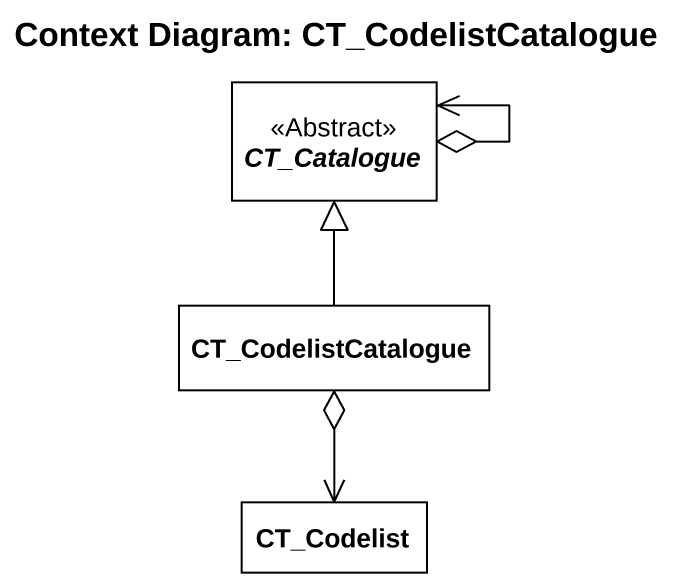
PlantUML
@startuml
title Context Diagram: CT_CodelistCatalogue
hide circle
hide empty members
abstract class CT_Catalogue <<Abstract>>
class CT_CodelistCatalogue
class CT_Codelist
CT_Catalogue o--> CT_Catalogue
CT_CodelistCatalogue -up-|> CT_Catalogue
CT_CodelistCatalogue o--> CT_Codelist
@enduml
